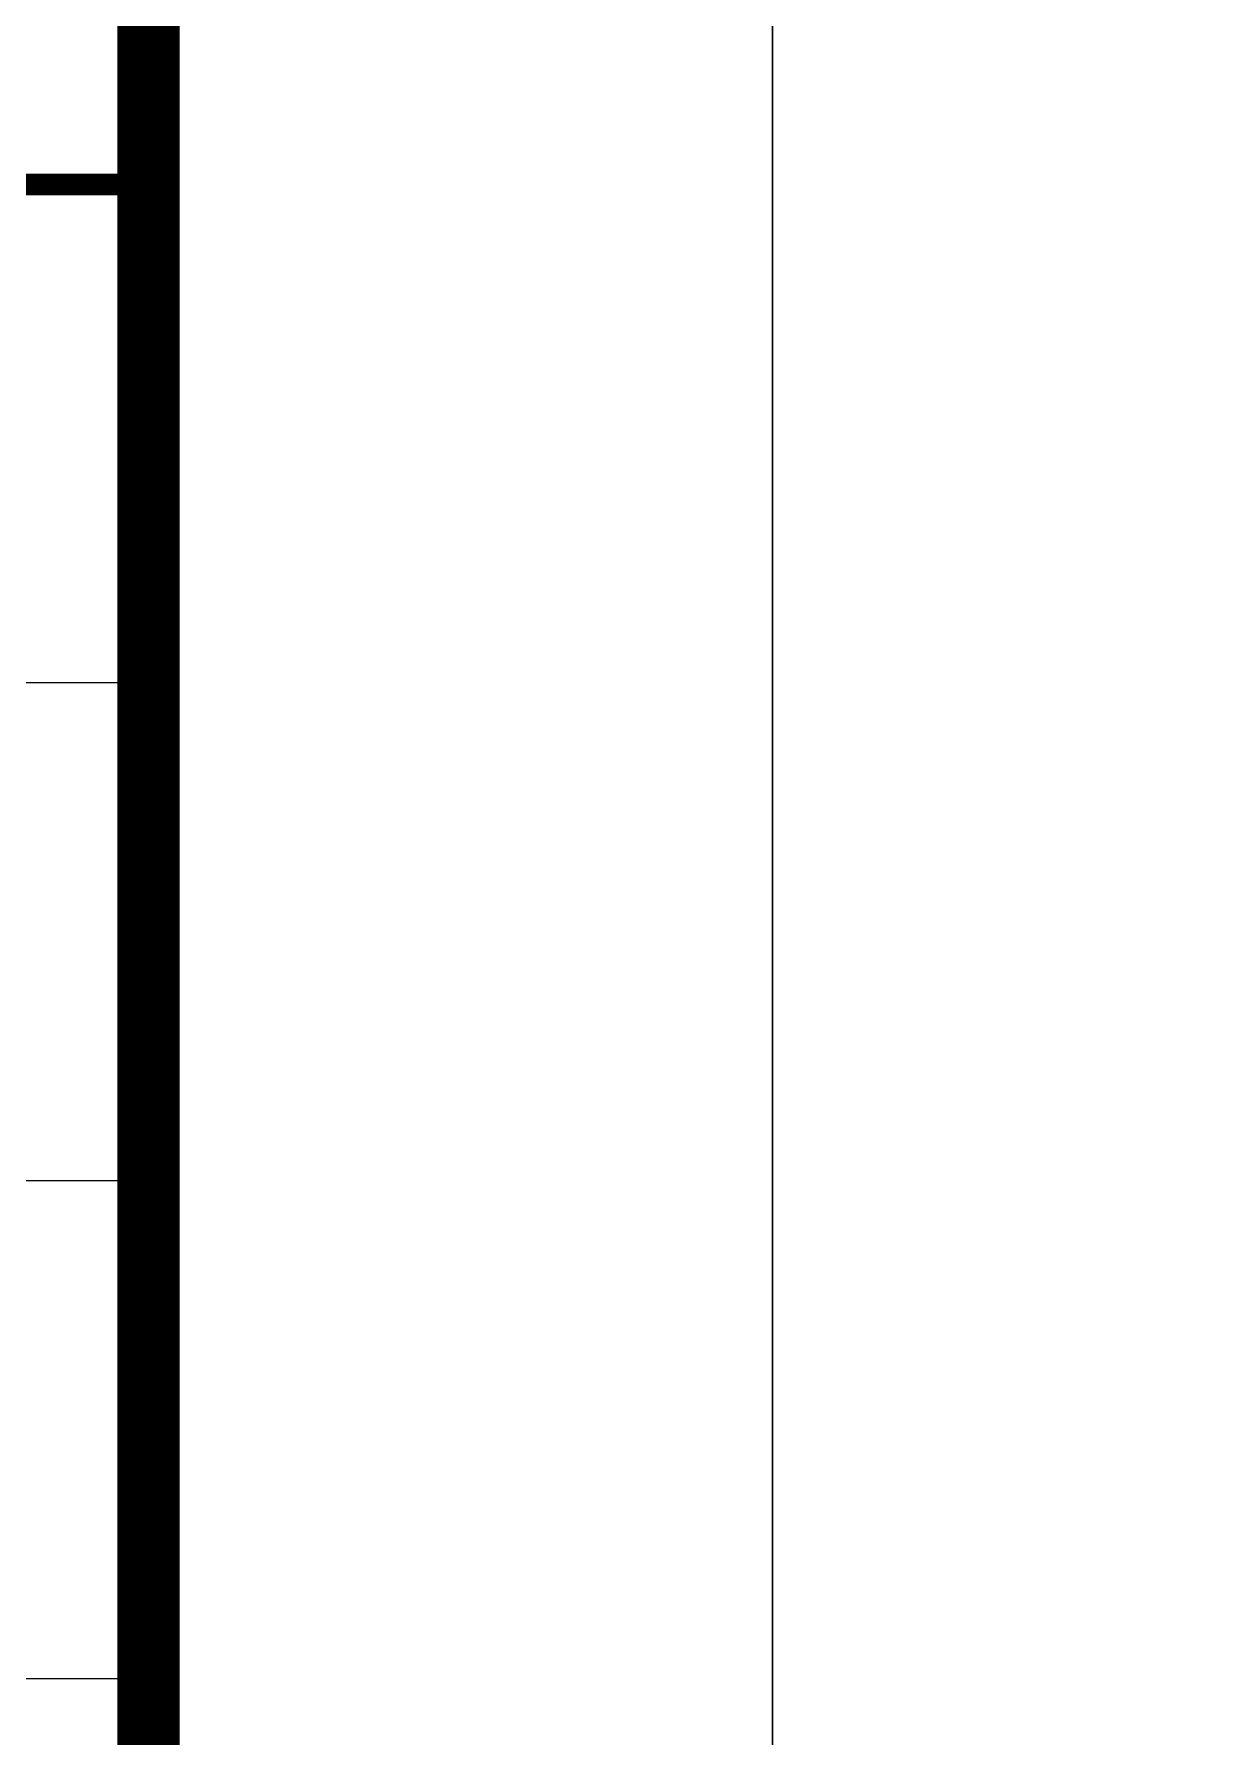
# Model space of a CAD drawing. Extents: x -809667 to 586099, y 3084146 to 3634412.
# Drawn here: x 381078.46 to 381087.95, y 3087131.86 to 3087145.5 of the extents above; entities that cross this region are included whole.
import ezdxf

# ---------------------------------------------------------------- set-up
doc = ezdxf.new("R2010")
doc.units = 0
doc.header["$LTSCALE"] = 0.5
doc.layers.get('0').update_dxf_attribs({"linetype": 'CONTINUOUS'})
doc.layers.add('PUB_TITLE', color=4, linetype='CONTINUOUS')

# ---------------------------------------------------------------- blocks, each defined once
blk = doc.blocks.new('TQ11')
at = {"layer": 'PUB_TITLE'}
for p, q in [((1252309.9, -1149991.2), (1260886.2, -1149991.2)), ((1252309.9, -1151134.7), (1260886.2, -1151134.7)), ((1252309.9, -1152278.3), (1260886.2, -1152278.3))]:
    blk.add_line(p, q, dxfattribs=at)
blk.add_lwpolyline([(1252309.9, -1166000.3), (1260886.2, -1166000.3), (1260886.2, -1083953.7), (1252309.9, -1083953.7)], close=True, dxfattribs=at)
at = {"layer": 'PUB_TITLE', "const_width": 50}
blk.add_lwpolyline([(1252309.9, -1148847.7), (1260886.2, -1148847.7)], dxfattribs=at)
at = {"layer": 'PUB_TITLE'}
blk.add_lwpolyline([(1252309.9, -1148847.7), (1252309.9, -1166000.3), (1260886.2, -1166000.3), (1260886.2, -1148847.7)], dxfattribs=at)

msp = doc.modelspace()

# ---------------------------------------------------------------- linework, layer by layer
at = {"layer": 'PUB_TITLE', "linetype": 'Continuous'}
for points in [[(380663.877, 3087078.645), (381084.377, 3087078.645), (381084.377, 3087375.645), (380663.877, 3087375.645)], [(381084.377, 3087078.645), (381504.877, 3087078.645), (381504.877, 3087375.645), (381084.377, 3087375.645)]]:
    msp.add_lwpolyline(points, close=True, dxfattribs=at)
at = {"layer": 'PUB_TITLE', "linetype": 'Continuous', "const_width": 0.5}
msp.add_lwpolyline([(380676.377, 3087083.645), (381079.377, 3087083.645), (381079.377, 3087370.645), (380676.377, 3087370.645)], close=True, dxfattribs=at)

# ---------------------------------------------------------------- block references
at = {"xscale": 0.003488000000000001, "yscale": 0.003488000000000001, "zscale": 0.003488000000000001}
msp.add_blockref('TQ11', (376681.406, 3091151.476), dxfattribs=at)

doc.saveas('drawing.dxf')
